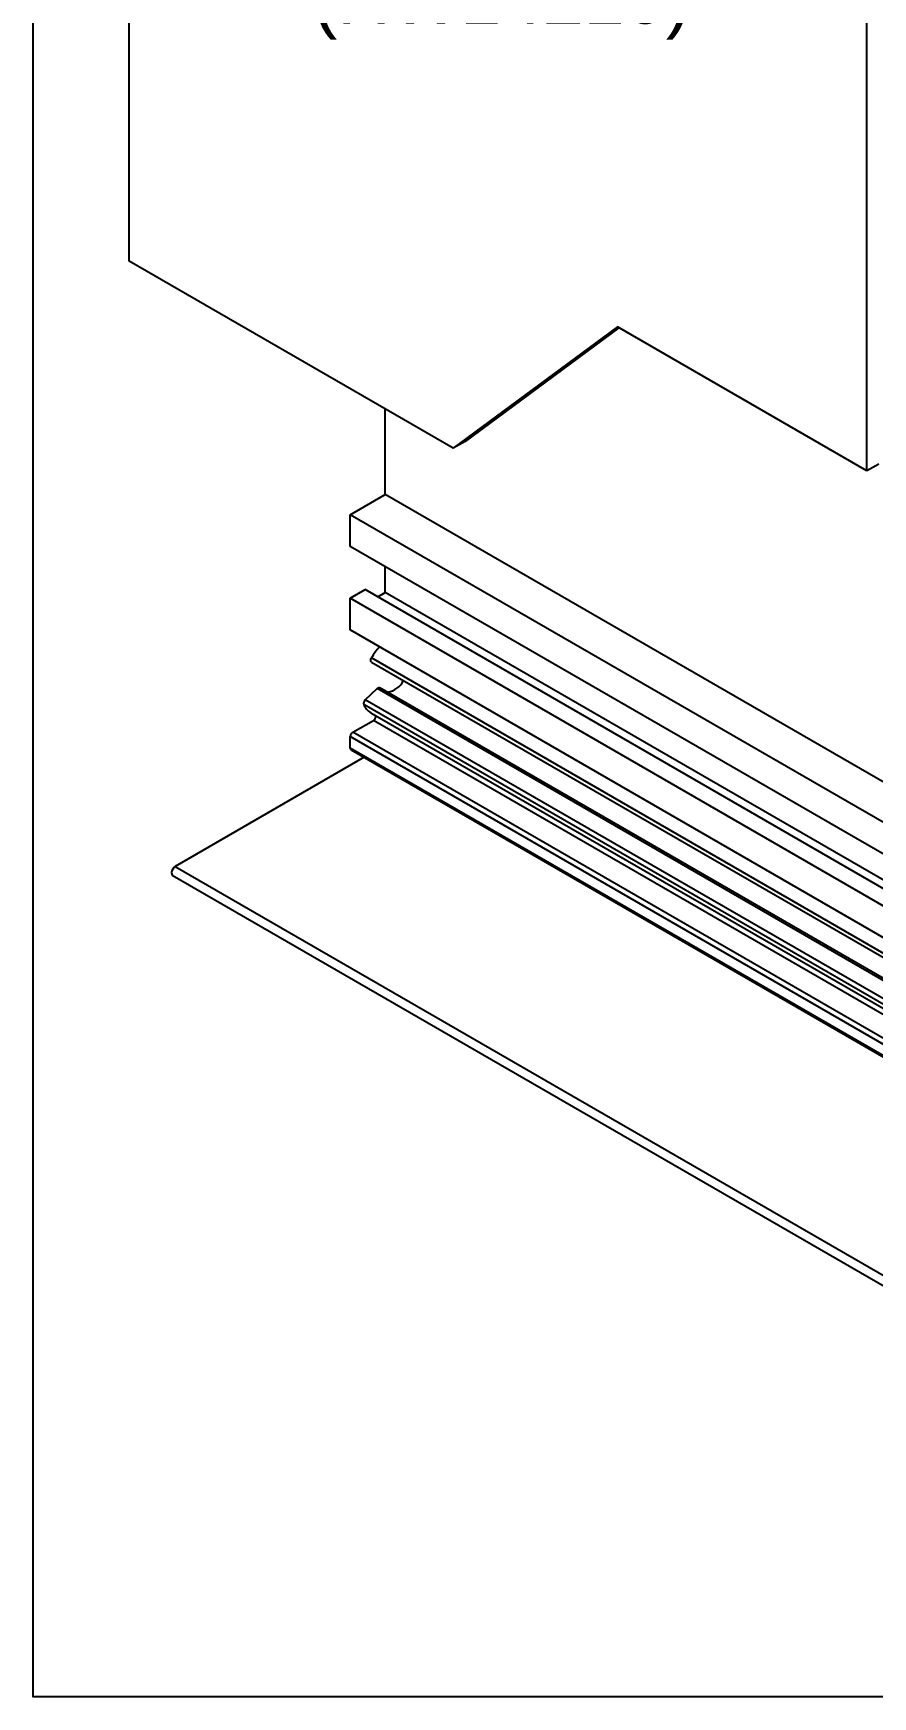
# Model space of a CAD drawing. Extents: x 0 to 7.9, y -7.08 to 0.
# Drawn here: x 0 to 2.38, y -7.078 to -2.364 of the extents above; entities that cross this region are included whole.
import ezdxf
from ezdxf import colors
from ezdxf.entities.mleader import LeaderData, LeaderLine
from ezdxf.math import Vec2, Vec3

# ---------------------------------------------------------------- set-up
doc = ezdxf.new("R2010")
doc.units = 0
doc.header["$LTSCALE"] = 0.5
doc.header["$MEASUREMENT"] = 0
for name, color, linetype in [('Brackets', 181, 'CONTINUOUS'), ('FAB DWG', 221, 'CONTINUOUS'), ('Housing', 150, 'CONTINUOUS')]:
    doc.layers.add(name, color=color, linetype=linetype)
doc.layers.add('Text-Unprinted', color=131, linetype='CONTINUOUS', plot=False)
doc.styles.get("Standard").update_dxf_attribs({"font": 'arial.ttf'})

msp = doc.modelspace()

# ---------------------------------------------------------------- linework, layer by layer
at = {"layer": 'Brackets', "linetype": 'Continuous', "lineweight": 25, "transparency": 16777216}
for p, q in [((0.2717, -3.0094), (0.2717, -0.3088)), ((2.3631, -3.604), (2.3631, -1.5158)), ((1.1909, -3.5399), (0.2717, -3.0094)), ((1.656, -3.1959), (1.1909, -3.5399)), ((1.6602, -3.1983), (1.2247, -3.5204)), ((2.3631, -3.604), (1.656, -3.1959)), ((1.2247, -3.5204), (1.1909, -3.5399)), ((2.3969, -3.5845), (2.3631, -3.604))]:
    msp.add_line(p, q, dxfattribs=at)
at = {"layer": 'Housing', "linetype": 'Continuous', "lineweight": 25, "transparency": 16777216}
for p, q in [((0.9979, -3.6711), (0.9979, -3.4285)), ((0.8989, -3.7282), (0.9979, -3.6711)), ((4.887, -5.9157), (0.9979, -3.6711)), ((4.788, -5.9728), (0.8989, -3.7282)), ((0.8989, -3.8181), (0.8989, -3.7282)), ((4.788, -6.0626), (0.8989, -3.8181)), ((0.9979, -3.9488), (0.9979, -3.8752)), ((0.8989, -3.9651), (0.9413, -3.9406)), ((4.8304, -6.1851), (0.9413, -3.9406)), ((0.9767, -3.961), (0.9979, -3.9488)), ((4.887, -6.1933), (0.9979, -3.9488)), ((4.788, -6.2096), (0.8989, -3.9651)), ((0.8989, -4.0549), (0.8989, -3.9651)), ((4.788, -6.2995), (0.8989, -4.0549)), ((0.9588, -4.1458), (4.8478, -6.3904)), ((4.848, -6.3786), (0.9589, -4.134)), ((0.9412, -4.2529), (0.975, -4.2207)), ((4.8641, -6.4653), (0.975, -4.2207)), ((4.8713, -6.4631), (0.9822, -4.2186)), ((4.826, -6.5109), (0.9369, -4.2664)), ((4.8303, -6.4975), (0.9412, -4.2529)), ((0.9569, -4.2893), (4.846, -6.5338)), ((0.906, -4.3448), (0.9644, -4.3111)), ((4.8534, -6.5557), (0.9644, -4.3111)), ((4.788, -6.6016), (0.8989, -4.3571)), ((0.8989, -4.3897), (0.8989, -4.3571)), ((4.7951, -6.5894), (0.906, -4.3448)), ((0.9384, -4.4158), (0.4025, -4.7252)), ((4.788, -6.6343), (0.8989, -4.3897)), ((0.901, -4.3943), (4.7901, -6.6389)), ((0.3941, -4.7498), (4.2841, -6.9954)), ((0.4027, -4.7251), (4.2916, -6.9701))]:
    msp.add_line(p, q, dxfattribs=at)
at = {"layer": 'Housing', "linetype": 'Continuous', "lineweight": 25, "transparency": 16777216, "flags": 128}
for points in [[(0.9588, -4.1458), (0.9581, -4.1453), (0.9573, -4.1442), (0.9569, -4.1429), (0.9567, -4.1413), (0.9568, -4.1396), (0.9573, -4.1377), (0.958, -4.1358), (0.9589, -4.134)], [(0.975, -4.2207), (0.9763, -4.2197), (0.9775, -4.2189), (0.9788, -4.2184), (0.98, -4.2181), (0.9811, -4.2182), (0.9821, -4.2185), (0.9822, -4.2186)], [(0.4025, -4.7252), (0.3987, -4.7283), (0.3953, -4.7326), (0.393, -4.7376), (0.392, -4.7426), (0.3924, -4.7468), (0.3942, -4.7498), (0.395, -4.7504)]]:
    msp.add_lwpolyline(points, dxfattribs=at)
at = {"layer": 'Housing', "linetype": 'Continuous', "lineweight": 25, "transparency": 16777216}
for centre, radius, start, end in [((1.1469, -4.2465), 0.2191, 138.9482, 149.0913), ((0.9925, -4.1669), 0.0657, 280.6577, 331.2404), ((0.95, -4.2632), 0.0135, 130.4821, 193.7075), ((0.9824, -4.2468), 0.0496, 203.2942, 239.0407), ((0.9569, -4.2987), 0.0145, 301.0388, 4.3499), ((0.9143, -4.3577), 0.0154, 122.6023, 177.3977), ((0.9038, -4.3903), 0.00493, 173.7018, 234.9908)]:
    msp.add_arc(centre, radius, start, end, dxfattribs=at)
at = {"layer": 'Text-Unprinted', "ltscale": 0.5, "transparency": 16777216}
msp.add_lwpolyline([(0, 0), (7.8987, 0), (7.8987, -7.0785), (0, -7.0785)], close=True, dxfattribs=at)

# ---------------------------------------------------------------- leaders
at = {"layer": 'FAB DWG', "transparency": 16777216}
ml = msp.add_multileader_mtext('Standard', dxfattribs=at)
ml.set_content('SCREW\\P(HW14210)', color=256)
ml.set_leader_properties()
ml.build(insert=Vec2(0, 0))
ml.multileader.update_dxf_attribs({"dogleg_length": 0.0922, "arrow_head_size": 0.15})
ctx = ml.context
ctx.base_point, ctx.char_height, ctx.arrow_head_size, ctx.landing_gap_size, ctx.plane_origin = Vec3(0.722, -2.0331), 0.15, 0.15, 0.09, Vec3(5.9197, -4.3971)
ctx.text_align_type = 2
notes = []
notes.append((ctx, [(0, (1, 1, 0), (2.6684, -2.0331), (-1, 0), 0.7153, [(0, [(3.8793, -2.9427)], 0, [])])]))
ctx.mtext.insert, ctx.mtext.width, ctx.mtext.defined_height, ctx.mtext.alignment, ctx.mtext.flow_direction = Vec3(1.8632, -1.9361), 0.736893, 0.3985, 3, 5
for ctx, leaders in notes:
    for number, flags, end, landing, length, lines in leaders:
        leader = LeaderData()
        leader.index, (leader.has_last_leader_line, leader.has_dogleg_vector, leader.attachment_direction) = number, flags
        leader.last_leader_point, leader.dogleg_vector, leader.dogleg_length = Vec3(end), Vec3(landing), length
        for number, points, colour, breaks in lines:
            line = LeaderLine()
            line.index, line.vertices, line.color, line.breaks = number, Vec3.list(points), colors.encode_raw_color(colour), breaks
            leader.lines.append(line)
        ctx.leaders.append(leader)

doc.saveas('drawing.dxf')
